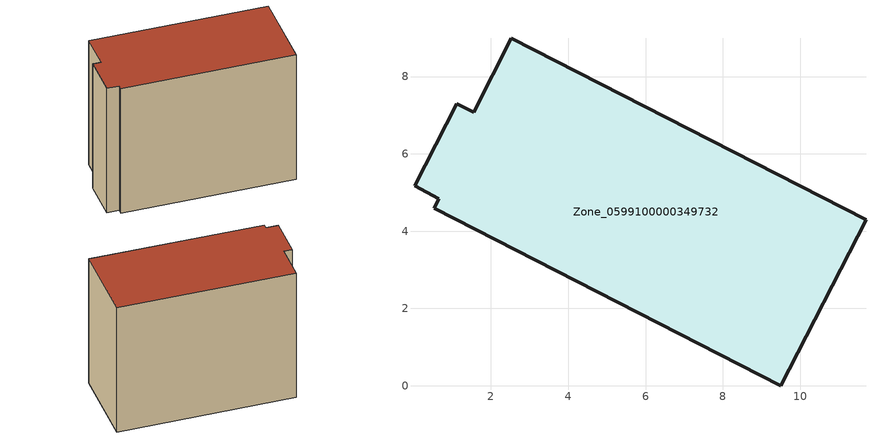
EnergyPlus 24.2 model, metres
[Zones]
Zone_0599100000349732
 floor ground (C_G): 11.7,4.29 9.5,0 0.53,4.6 0.64,4.83 0.02,5.17 1.11,7.3 1.55,7.08 2.53,8.99 z4.09
 wall outside (C_F): 1.55,7.08 1.11,7.3 0.02,5.17 0.64,4.83 0.53,4.6 9.5,0 11.7,4.29 2.53,8.99 1.55,7.08 z4.09:12.45
 roof outside (C_R): 0.53,4.6 9.5,0 11.7,4.29 2.53,8.99 1.55,7.08 1.11,7.3 0.02,5.17 0.64,4.83 z12.45
[BUILDING]
Pand.0599100000349732: North Axis=0; Terrain=City; Loads Convergence Tolerance Value=0.04; Temperature Convergence Tolerance Value=0.4; Solar Distribution=FullExterior; Maximum Number of Warmup Days=25; Minimum Number of Warmup Days=1
[Site:Location]
Rotterdam.The.Hague.AP_ZH_NLD Design_Conditions: Latitude=51.96; Longitude=4.45; Time Zone=1; Elevation=-4.5
[SITE:GROUNDTEMPERATURE:BUILDINGSURFACE]
18, 18, 18, 18, 18, 18, 18, 18, 18, 18, 18, 18
[MATERIAL] Thermal Absorptance=0.9; Solar Absorptance=0.7; Visible Absorptance=0.7
Name | Roughness | Thickness | Conductivity | Density | Specific Heat
G.TI.1992-2005 | MediumSmooth | 0.15 | 0.06 | 540 | 1210
F.TI.1992-2005 | Rough | 0.3 | 0.12 | 1920 | 840
R.TI.1992-2005 | MediumRough | 0.2 | 0.08 | 1500 | 1000
[CONSTRUCTION]
C_G: G.TI.1992-2005
C_F: F.TI.1992-2005
C_R: R.TI.1992-2005
[ZONE]
Zone_0599100000349732: Type=1; Multiplier=1; Ceiling Height=Autocalculate; Volume=Autocalculate; Floor Area=autocalculate; Part of Total Floor Area=Yes
[ZONEINFILTRATION:DESIGNFLOWRATE]
Infil_Zone_0599100000349732: Zone or ZoneList or Space or SpaceList=Zone_0599100000349732; Schedule=AlwaysOn; Design Flow Rate Calculation Method=Flow/Area; Flow Rate per Floor Area=0.0015; Constant Term Coefficient=1; Temperature Term Coefficient=0; Velocity Term Coefficient=0; Velocity Squared Term Coefficient=0
[HVACTEMPLATE:ZONE:IDEALLOADSAIRSYSTEM]
Zone_0599100000349732: Maximum Heating Supply Air Temperature=50; Minimum Cooling Supply Air Temperature=13; Maximum Heating Supply Air Humidity Ratio=0.0156; Minimum Cooling Supply Air Humidity Ratio=0.0077; Heating Limit=NoLimit; Cooling Limit=NoLimit; Dehumidification Control Type=ConstantSensibleHeatRatio; Cooling Sensible Heat Ratio=0.7; Dehumidification Setpoint=60; Humidification Control Type=None; Humidification Setpoint=30; Outdoor Air Method=None; Outdoor Air Flow Rate per Person=0.00944; Outdoor Air Flow Rate per Zone Floor Area=0; Outdoor Air Flow Rate per Zone=0; Demand Controlled Ventilation Type=None; Outdoor Air Economizer Type=NoEconomizer; Heat Recovery Type=None; Sensible Heat Recovery Effectiveness=0.7; Latent Heat Recovery Effectiveness=0.65
[ZONECONTROL:THERMOSTAT]
ThermostatControl_Zone_0599100000349732: Zone or ZoneList=Zone_0599100000349732; Control Type Schedule=DualSetpointControlType; Control 1=Thermostat_Zone_0599100000349732; Temperature Difference Between Cutout And Setpoint=0
[THERMOSTATSETPOINT:DUALSETPOINT]
Thermostat_Zone_0599100000349732: Heating Setpoint Temperature Schedule=HeatingSetpoint_Zone_0599100000349732; Cooling Setpoint Temperature Schedule=CoolingSetpoint_Zone_0599100000349732
[SCHEDULE:COMPACT]
HeatingSetpoint_Zone_0599100000349732: Through: 12/31, For: AllDays, Until: 24:00, 21
CoolingSetpoint_Zone_0599100000349732: Through: 12/31, For: AllDays, Until: 24:00, 24
DualSetpointControlType: Through: 12/31, For: AllDays, Until: 24:00, 4
AlwaysOn: Through: 12/31, For: AllDays, Until: 24:00, 1
